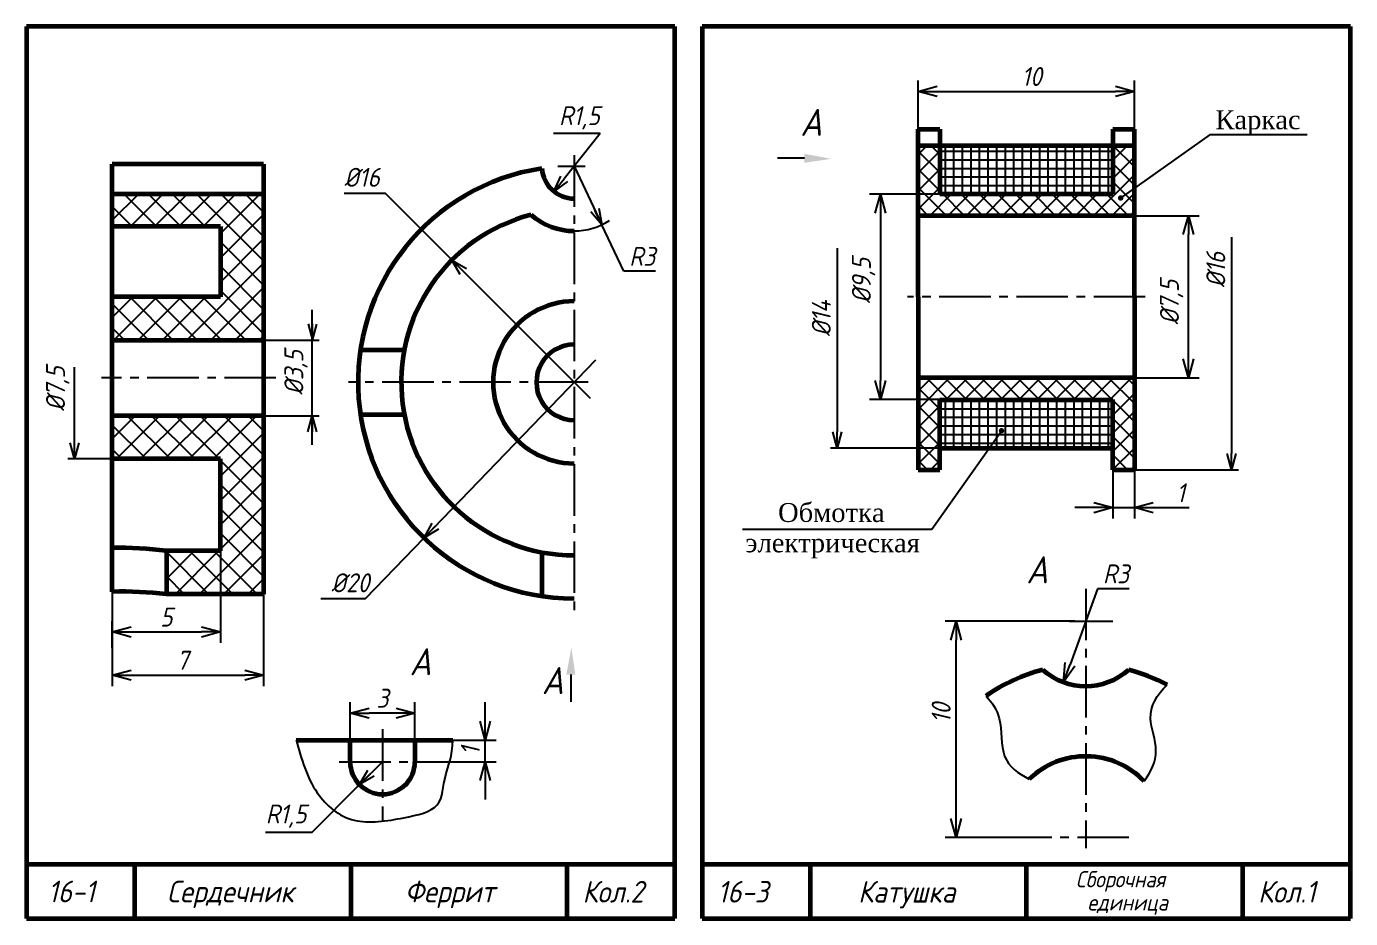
# Model space of a CAD drawing. Header units: millimetres. Extents: x -255 to 513, y 132 to 472.
# Drawn here: x -255 to -10, y 307 to 472 of the extents above; entities that cross this region are included whole.
import ezdxf

# ---------------------------------------------------------------- set-up
doc = ezdxf.new("R2010")
doc.units = ezdxf.units.MM
doc.header["$LTSCALE"] = 0.5
doc.linetypes.add('CENTER2', pattern=[28.575, 19.05, -3.175, 3.175, -3.175])
doc.layers.get('Defpoints').update_dxf_attribs({"color": 5})
doc.styles.get("Standard").update_dxf_attribs({"font": 'isocpeui.ttf', "width": 0.9})
doc.styles.add('стиль1', font='TIMES.TTF')
doc.dimstyles.new('Standart 1', dxfattribs={"dimtxt": 3.5, "dimasz": 3.5, "dimexe": 2, "dimexo": 0, "dimgap": 1, "dimtad": 1, "dimtoh": 1, "dimdec": 0, "dimtxsty": 'Standard', "dimblk": 'OPEN30', "dimcen": 2.5, "dimadec": 0, "dimazin": 0, "dimtfac": 1, "dimtdec": 0, "dimtmove": 0, "dimatfit": 3, "dimldrblk": 'DOTSMALL', "dimfxl": 0, "dimarcsym": 0})

# ---------------------------------------------------------------- blocks, each defined once
blk = doc.blocks.new('_Open30')
at = {"color": 0, "linetype": 'ByBlock', "lineweight": -2}
for p, q in [((-1, 0.268), (0, 0)), ((0, 0), (-1, -0.268)), ((0, 0), (-1, 0))]:
    blk.add_line(p, q, dxfattribs=at)
blk = doc.blocks.new('*D33')
at = {"color": 0, "lineweight": -2}
for p, q in [((-239.12, 367.45), (-239.12, 350)), ((-211.12, 367.45), (-211.12, 350)), ((-235.62, 352), (-214.62, 352))]:
    blk.add_line(p, q, dxfattribs=at)
at = {"layer": 'Defpoints', "color": 0}
for p in [(-239.12, 367.45), (-211.12, 367.45), (-211.12, 352)]:
    blk.add_point(p, dxfattribs=at)
at = {"color": 0, "lineweight": -2, "xscale": 3.5, "yscale": 3.5, "zscale": 3.5, "rotation": 180}
blk.add_blockref('_Open30', (-239.12, 352), dxfattribs=at)
at = {"color": 0, "lineweight": -2, "xscale": 3.5, "yscale": 3.5, "zscale": 3.5}
blk.add_blockref('_Open30', (-211.12, 352), dxfattribs=at)
at = {"color": 0, "lineweight": -3, "insert": (-226.12, 354.77), "char_height": 3.5, "attachment_point": 5}
blk.add_mtext('7', dxfattribs=at)
blk = doc.blocks.new('_DotSmall')
at = {"color": 0, "linetype": 'ByBlock', "const_width": 0.5}
blk.add_lwpolyline([(-0.0625, 0, 1), (0.0625, 0, 1)], format="xyb", close=True, dxfattribs=at)
blk = doc.blocks.new('*D34')
at = {"color": 0, "lineweight": -2}
for p, q in [((-219.12, 375), (-219.12, 358)), ((-239.12, 357.07), (-239.12, 362)), ((-235.62, 360), (-222.62, 360))]:
    blk.add_line(p, q, dxfattribs=at)
at = {"layer": 'Defpoints', "color": 0}
for p in [(-219.12, 375), (-219.12, 360), (-239.12, 357.07)]:
    blk.add_point(p, dxfattribs=at)
at = {"color": 0, "lineweight": -2, "xscale": 3.5, "yscale": 3.5, "zscale": 3.5, "rotation": 180}
blk.add_blockref('_Open30', (-239.12, 360), dxfattribs=at)
at = {"color": 0, "lineweight": -2, "xscale": 3.5, "yscale": 3.5, "zscale": 3.5}
blk.add_blockref('_Open30', (-219.12, 360), dxfattribs=at)
at = {"color": 0, "lineweight": -3, "insert": (-229.12, 362.75), "char_height": 3.5, "attachment_point": 5}
blk.add_mtext('5', dxfattribs=at)
blk = doc.blocks.new('*D35')
at = {"color": 0, "lineweight": -2}
for p, q in [((-170.12, 343.5), (-170.12, 347)), ((-176.12, 340), (-168.12, 340)), ((-170.12, 336), (-170.12, 340)), ((-183.12, 336), (-168.12, 336)), ((-170.12, 332.5), (-170.12, 329))]:
    blk.add_line(p, q, dxfattribs=at)
at = {"layer": 'Defpoints', "color": 0}
for p in [(-176.12, 340), (-170.12, 340), (-183.12, 336)]:
    blk.add_point(p, dxfattribs=at)
at = {"color": 0, "lineweight": -2, "xscale": 3.5, "yscale": 3.5, "zscale": 3.5}
for p, rotation in [((-170.12, 340), 270), ((-170.12, 336), 90)]:
    blk.add_blockref('_Open30', p, dxfattribs=dict(at, rotation=rotation))
at = {"color": 0, "lineweight": -3, "insert": (-172.87, 338), "char_height": 3.5, "attachment_point": 5, "rotation": 90}
blk.add_mtext('1', dxfattribs=at)
blk = doc.blocks.new('*D36')
at = {"color": 0, "lineweight": -2}
for p, q in [((-195.12, 340), (-195.12, 347)), ((-183.12, 340), (-183.12, 347)), ((-186.62, 345), (-191.62, 345))]:
    blk.add_line(p, q, dxfattribs=at)
at = {"layer": 'Defpoints', "color": 0}
for p in [(-195.12, 345), (-195.12, 340), (-183.12, 340)]:
    blk.add_point(p, dxfattribs=at)
at = {"color": 0, "lineweight": -2, "xscale": 3.5, "yscale": 3.5, "zscale": 3.5, "rotation": 180}
blk.add_blockref('_Open30', (-195.12, 345), dxfattribs=at)
at = {"color": 0, "lineweight": -2, "xscale": 3.5, "yscale": 3.5, "zscale": 3.5}
blk.add_blockref('_Open30', (-183.12, 345), dxfattribs=at)
at = {"color": 0, "lineweight": -3, "insert": (-189.12, 347.75), "char_height": 3.5, "attachment_point": 5}
blk.add_mtext('3', dxfattribs=at)
blk = doc.blocks.new('*D37')
at = {"color": 0, "lineweight": -2}
for p, q in [((-54, 390), (-54, 381)), ((-50, 390), (-50, 381)), ((-57.5, 383), (-61, 383)), ((-54, 383), (-50, 383)), ((-46.5, 383), (-39.86, 383))]:
    blk.add_line(p, q, dxfattribs=at)
at = {"layer": 'Defpoints', "color": 0}
for p in [(-54, 390), (-50, 390), (-50, 383)]:
    blk.add_point(p, dxfattribs=at)
at = {"color": 0, "lineweight": -2, "xscale": 3.5, "yscale": 3.5, "zscale": 3.5}
blk.add_blockref('_Open30', (-54, 383), dxfattribs=at)
at = {"color": 0, "lineweight": -2, "xscale": 3.5, "yscale": 3.5, "zscale": 3.5, "rotation": 180}
blk.add_blockref('_Open30', (-50, 383), dxfattribs=at)
at = {"color": 0, "lineweight": -3, "insert": (-41.43, 385.75), "char_height": 3.5, "attachment_point": 5}
blk.add_mtext('1', dxfattribs=at)
blk = doc.blocks.new('*D38')
at = {"color": 0, "lineweight": -2}
for p, q in [((-50, 437), (-38, 437)), ((-40, 410.5), (-40, 433.5)), ((-50, 407), (-38, 407))]:
    blk.add_line(p, q, dxfattribs=at)
at = {"layer": 'Defpoints', "color": 0}
for p in [(-50, 437), (-40, 437), (-50, 407)]:
    blk.add_point(p, dxfattribs=at)
at = {"color": 0, "lineweight": -2, "xscale": 3.5, "yscale": 3.5, "zscale": 3.5}
for p, rotation in [((-40, 437), 90), ((-40, 407), 270)]:
    blk.add_blockref('_Open30', p, dxfattribs=dict(at, rotation=rotation))
at = {"color": 0, "lineweight": -3, "insert": (-43.1, 421), "char_height": 3.5, "attachment_point": 5, "rotation": 90}
blk.add_mtext('%%c7,5', dxfattribs=at)
blk = doc.blocks.new('*D39')
at = {"color": 0, "lineweight": -2}
for p, q in [((-86, 441), (-99, 441)), ((-97, 437.5), (-97, 406.5)), ((-86, 403), (-99, 403))]:
    blk.add_line(p, q, dxfattribs=at)
at = {"layer": 'Defpoints', "color": 0}
for p in [(-86, 441), (-97, 403), (-86, 403)]:
    blk.add_point(p, dxfattribs=at)
at = {"color": 0, "lineweight": -2, "xscale": 3.5, "yscale": 3.5, "zscale": 3.5}
for p, rotation in [((-97, 441), 90), ((-97, 403), 270)]:
    blk.add_blockref('_Open30', p, dxfattribs=dict(at, rotation=rotation))
at = {"color": 0, "lineweight": -3, "insert": (-100.1, 425), "char_height": 3.5, "attachment_point": 5, "rotation": 90}
blk.add_mtext('%%c9,5', dxfattribs=at)
blk = doc.blocks.new('*D40')
at = {"color": 0, "lineweight": -2}
for p, q in [((-90, 453), (-90, 462)), ((-50, 453), (-50, 462)), ((-86.5, 460), (-53.5, 460))]:
    blk.add_line(p, q, dxfattribs=at)
at = {"layer": 'Defpoints', "color": 0}
for p in [(-50, 460), (-90, 453), (-50, 453)]:
    blk.add_point(p, dxfattribs=at)
at = {"color": 0, "lineweight": -2, "xscale": 3.5, "yscale": 3.5, "zscale": 3.5, "rotation": 180}
blk.add_blockref('_Open30', (-90, 460), dxfattribs=at)
at = {"color": 0, "lineweight": -2, "xscale": 3.5, "yscale": 3.5, "zscale": 3.5}
blk.add_blockref('_Open30', (-50, 460), dxfattribs=at)
at = {"color": 0, "lineweight": -3, "insert": (-69, 462.75), "char_height": 3.5, "attachment_point": 5}
blk.add_mtext('10', dxfattribs=at)
blk = doc.blocks.new('*D41')
at = {"color": 0, "lineweight": -2}
for p, q in [((-61, 362), (-85, 362)), ((-83, 325.5), (-83, 358.5)), ((-66, 322), (-85, 322))]:
    blk.add_line(p, q, dxfattribs=at)
at = {"layer": 'Defpoints', "color": 0}
for p in [(-83, 362), (-61, 362), (-66, 322)]:
    blk.add_point(p, dxfattribs=at)
at = {"color": 0, "lineweight": -2, "xscale": 3.5, "yscale": 3.5, "zscale": 3.5}
for p, rotation in [((-83, 362), 90), ((-83, 322), 270)]:
    blk.add_blockref('_Open30', p, dxfattribs=dict(at, rotation=rotation))
at = {"color": 0, "lineweight": -3, "insert": (-85.75, 345), "char_height": 3.5, "attachment_point": 5, "rotation": 90}
blk.add_mtext('10', dxfattribs=at)
blk = doc.blocks.new('*D42')
at = {"color": 0, "lineweight": -2}
for p, q in [((-56.82, 368), (-61.9, 354.01)), ((-50.97, 368), (-56.82, 368))]:
    blk.add_line(p, q, dxfattribs=at)
at = {"layer": 'Defpoints', "color": 0}
for p in [(-59, 362), (-63.1, 350.72)]:
    blk.add_point(p, dxfattribs=at)
at = {"color": 0, "lineweight": -2, "xscale": 3.5, "yscale": 3.5, "zscale": 3.5, "rotation": 250.0168934780986}
blk.add_blockref('_Open30', (-63.1, 350.72), dxfattribs=at)
at = {"color": 0, "lineweight": -3, "insert": (-53.4, 370.75), "char_height": 3.5, "attachment_point": 5}
blk.add_mtext('R3', dxfattribs=at)

msp = doc.modelspace()

# ---------------------------------------------------------------- hatches: boundary and pattern name
at = {"lineweight": -3}
h = msp.add_hatch(dxfattribs=at)
h.set_pattern_fill('ANSI37', scale=0.75, style=0)
h.set_pattern_definition([(45, (-285, 287), (-1.683798, 1.683798), []), (135, (-285, 287), (-1.683798, -1.683798), [])])
h.paths.add_polyline_path([(-86, 394), (-90, 394), (-90, 390), (-86, 390)], flags=17)
h.paths.add_polyline_path([(-90, 394), (-86, 394), (-86, 402.95), (-54, 402.95), (-54, 390), (-50, 390), (-50, 407), (-90, 407)])
h.paths.add_polyline_path([(-90, 437), (-50, 437), (-50, 450), (-54, 450), (-54, 441.05), (-86, 441.05), (-86, 450), (-90, 450)])
h = msp.add_hatch(dxfattribs=at)
h.set_pattern_fill('ANSI37', scale=0.5, angle=45, style=0)
h.set_pattern_definition([(90, (-285, 287), (-1.5875, 3e-16), []), (180, (-285, 287), (-3e-16, -1.5875), [])])
h.paths.add_polyline_path([(-86, 450), (-86, 441.05), (-54, 441.05), (-54, 450)])
h.paths.add_polyline_path([(-86, 402.95), (-86, 394), (-54, 394), (-54, 402.95)])
h = msp.add_hatch(dxfattribs=at)
h.set_pattern_fill('ANSI37', style=0)
h.set_pattern_definition([(45, (-285, 287), (-2.245064, 2.245064), []), (135, (-285, 287), (-2.245064, -2.245064), [])])
h.paths.add_polyline_path([(-229.12, 375), (-229.12, 367), (-211.12, 367), (-211.12, 400), (-211.12, 400), (-239.12, 400), (-239.12, 392), (-219.12, 392), (-219.12, 375)])
h.paths.add_polyline_path([(-211.12, 414), (-211.12, 441), (-239.12, 441), (-239.12, 435), (-219.12, 435), (-219.12, 422), (-239.12, 422), (-239.12, 414)])

# ---------------------------------------------------------------- linework, layer by layer
at = {"color": 7, "lineweight": 60}
for p, q in [((-135, 472), (-255, 472)), ((-255, 472), (-255, 307)), ((-135, 307), (-135, 472)), ((-10, 472), (-130, 472)), ((-130, 472), (-130, 307)), ((-10, 307), (-10, 472)), ((-90, 453), (-86, 453)), ((-90, 422), (-90, 453)), ((-86, 453), (-86, 441.05)), ((-54, 453), (-50, 453)), ((-54, 453), (-54, 441)), ((-54, 451.19), (-54, 451.19)), ((-50, 422), (-50, 453)), ((-90, 450), (-86, 450)), ((-86, 450), (-53.9, 450)), ((-54, 450), (-50, 450)), ((-239.12, 367.45), (-239.12, 446.55)), ((-211.12, 446.55), (-239.12, 446.55)), ((-211.12, 446.55), (-211.12, 367)), ((-211.12, 441), (-239.12, 441)), ((-86, 441.05), (-86, 441.05)), ((-86, 441.05), (-53.99, 441.05)), ((-50, 437), (-89.98, 437)), ((-219.12, 435), (-239.12, 435)), ((-219.12, 435), (-219.12, 422)), ((-219.12, 422), (-239.12, 422)), ((-90, 422), (-90, 390)), ((-50, 422), (-50, 390)), ((-239.12, 414), (-211.12, 414)), ((-193.2, 412.18), (-185.08, 412.18)), ((-153.64, 413.18), (-153.66, 413.18)), ((-239.12, 367.45), (-239.12, 407.04)), ((-50, 407), (-89.98, 407)), ((-239.12, 402), (-239.12, 402)), ((-86, 390), (-86, 402.95)), ((-86, 402.95), (-53.99, 402.95)), ((-86, 402.95), (-86, 402.95)), ((-54, 390), (-54, 403)), ((-211.12, 400), (-239.12, 400)), ((-185.08, 400.18), (-193.2, 400.18)), ((-219.12, 392), (-239.12, 392)), ((-219.12, 375), (-219.12, 392)), ((-86, 394), (-53.9, 394)), ((-54, 392.81), (-54, 392.81)), ((-90, 390), (-86, 390)), ((-54, 390), (-50, 390)), ((-229.12, 375), (-229.12, 367)), ((-219.12, 375), (-229.12, 375)), ((-159.65, 374.74), (-159.65, 366.63)), ((-211.12, 367), (-229.12, 367)), ((-205.12, 340), (-176.12, 340)), ((-195.12, 336), (-195.12, 340)), ((-183.12, 340), (-183.12, 336)), ((-135, 317), (-255, 317)), ((-255, 317), (-255, 307)), ((-235, 317), (-235, 307)), ((-195, 317), (-195, 307)), ((-155, 317), (-155, 307)), ((-10, 317), (-130, 317)), ((-130, 317), (-130, 307)), ((-110, 317), (-110, 307)), ((-70, 317), (-70, 307)), ((-30, 317), (-30, 307)), ((-255, 307), (-135, 307)), ((-130, 307), (-10, 307))]:
    msp.add_line(p, q, dxfattribs=at)
at = {"color": 7, "lineweight": -3}
for p, q in [((-148.85, 452.18), (-157.51, 452.18)), ((-148.85, 452.18), (-155.53, 443.83)), ((-36, 452), (-52.53, 440.28)), ((-36, 452), (-18, 452)), ((-156.65, 446.18), (-151.65, 446.18)), ((-153.65, 446.18), (-148.54, 435.32)), ((-111.06, 447.62), (-116.06, 447.62)), ((-196.19, 441.18), (-188.65, 441.18)), ((-150.65, 403.18), (-188.65, 441.18)), ((-144.49, 426.73), (-148.54, 435.32)), ((-32, 433), (-32, 393)), ((-105, 431), (-105, 397)), ((-138.63, 426.73), (-144.49, 426.73)), ((-202.12, 394.61), (-202.12, 419.61)), ((-211.1, 414), (-200.85, 413.97)), ((-149.72, 410.25), (-181.44, 377.4)), ((-246.12, 395), (-246.12, 409)), ((-211.12, 400), (-200.87, 400)), ((-87.5, 379), (-74.58, 397.22)), ((-239.12, 392), (-247.37, 392)), ((-86, 394), (-106.25, 394)), ((-50, 390), (-30.75, 390)), ((-192.27, 366.18), (-181.44, 377.4)), ((-122.5, 379), (-87.5, 379)), ((-200.56, 366.18), (-192.27, 366.18)), ((-62, 362), (-54, 362)), ((-154.27, 352.11), (-154.27, 347.11)), ((-189.12, 336), (-193.36, 331.76)), ((-202.12, 323), (-193.36, 331.76)), ((-210.78, 323), (-202.12, 323))]:
    msp.add_line(p, q, dxfattribs=at)
at = {"color": 7, "linetype": 'CENTER2', "lineweight": -3}
for p, q in [((-153.65, 448.18), (-153.65, 363.18)), ((-48, 422), (-92, 422)), ((-208.83, 407), (-241.12, 407)), ((-151.07, 406.18), (-195.43, 406.18)), ((-59, 368), (-59, 320)), ((-189.12, 342), (-189.12, 325)), ((-197.12, 336), (-182.12, 336)), ((-51, 322), (-68, 322))]:
    msp.add_line(p, q, dxfattribs=at)
at = {"color": 7, "lineweight": 30}
msp.add_line((-219.12, 379.76), (-219.12, 379.76), dxfattribs=at)
at = {"color": 7, "const_width": 0.5}
for points in [[(-52.78, 440.28, 1), (-52.28, 440.28, 1)], [(-74.83, 397.22, 1), (-74.33, 397.22, 1)]]:
    msp.add_lwpolyline(points, format="xyb", close=True, dxfattribs=at)
at = {"color": 7, "lineweight": 60}
for centre, radius, start, end in [((-153.65, 406.18), 40, 98.6024, 270), ((-153.65, 446.18), 6, 184.3012, 270), ((-153.65, 406.18), 32, 104.3615, 270), ((-153.65, 446.18), 12, 228.5904, 270), ((-153.65, 406.18), 15, 89.9982, 270.0003), ((-153.65, 406.18), 7, 89.9422, 270.0402), ((-153.65, 374.18), 6, 176.9825, 176.9825), ((-238.76, 292.81), 82.76, 83.3112, 90.2498), ((-237.5, 292.5), 74.97, 83.5809, 91.2367), ((-59, 322), 32, 104.3615, 125.1988), ((-59, 362), 12, 228.5904, 311.4096), ((-59, 322), 32, 61.9317, 75.6385), ((-189.12, 336), 6, 180, 0), ((-59, 322), 15, 43.9166, 134.0817)]:
    msp.add_arc(centre, radius, start, end, dxfattribs=at)
at = {"color": 7, "lineweight": -3}
msp.add_arc((-153.65, 446.18), 12, 270, 303.113, dxfattribs=at)
for points, knots in [([(-77.45, 348.15), (-76.3, 346.93), (-74.15, 343.67), (-75.13, 336.52), (-71.54, 333.81), (-69.44, 332.78)], [5.657005, 5.657005, 5.657005, 5.657005, 10.630146, 17.701214, 24.253471, 24.253471, 24.253471, 24.253471]), ([(-48.19, 332.4), (-46.89, 334.01), (-45.09, 338.1), (-48.1, 344.69), (-45.83, 348.35), (-43.94, 350.24)], [46.147612, 46.147612, 46.147612, 46.147612, 51.987517, 58.07028, 65.634398, 65.634398, 65.634398, 65.634398])]:
    msp.add_open_spline(points, degree=3, knots=knots, dxfattribs=at)
at = {"color": 7}
msp.add_open_spline([(-205.12, 340), (-204.12, 336.53), (-202.27, 330.08), (-194.91, 324), (-185.73, 325.44), (-177.71, 327.23), (-178.12, 333), (-176.12, 337), (-176.12, 340)], degree=3, knots=[0, 0, 0, 0, 10.77033, 19.989874, 28.989874, 36.200977, 43.272044, 48.67935, 48.67935, 48.67935, 48.67935], dxfattribs=at)
at = {"color": 7, "lineweight": -3}
for points in [[(-111.08, 446.79), (-111.05, 448.45), (-106.06, 447.52)], [(-153.44, 352.1), (-155.1, 352.13), (-154.17, 357.11)]]:
    msp.add_solid(points, dxfattribs=at)

# ---------------------------------------------------------------- block references
at = {"color": 7, "lineweight": -3, "yscale": 3, "zscale": 3}
for p, xscale, rotation in [((-157.4, 441.49), 2.999999999999982, 231.3401917459099), ((-148.54, 435.32), 3.00000000000004, 295.2303799888821), ((-176.28, 428.8), 3.000000000000024, 135), ((-202.1, 413.97), -2.999999999999986, 89.81745015693252), ((-202.12, 400), 3, 90), ((-105, 394), 3, 270), ((-246.12, 392), 3, 270), ((-32, 390), 3, 270), ((-181.44, 377.4), 2.999999999999978, 226.0050860052543), ((-193.36, 331.76), 3.000000000000024, 225)]:
    msp.add_blockref('_Open30', p, dxfattribs=dict(at, xscale=xscale, rotation=rotation))

# ---------------------------------------------------------------- texts
at = {"color": 7, "lineweight": -3, "width": 0.9}
for s, p in [('A', (-111.81, 451.77)), ('A', (-70, 369)), ('А', (-159.65, 348.51))]:
    msp.add_text(s, height=5, dxfattribs=at).set_placement(p)
at = {"color": 7, "lineweight": -3, "style": 'стиль1'}
for s, p in [('Каркас', (-35, 453)), ('Обмотка', (-115.93, 380.35)), ('электрическая', (-122, 374.74))]:
    msp.add_text(s, height=3.5, dxfattribs=at).set_placement(p)
at = {"color": 7, "width": 0.9}
for s, height, p in [('А', 5, (-184.12, 352)), ('16-1', 4, (-251, 310)), ('Сердечник', 4, (-229, 310)), ('Феррит', 4, (-185, 310)), ('Кол.2', 4, (-152.11, 309.95)), ('16-3', 4, (-127.11, 309.95)), ('Катушка', 4, (-101.11, 309.95)), ('Сборочная', 3, (-60.83, 312.77)), ('Кол.1', 4, (-27.11, 309.95)), ('единица', 3, (-58.67, 308.48))]:
    msp.add_text(s, height=height, dxfattribs=at).set_placement(p)
at = {"color": 7, "lineweight": -3, "char_height": 3.5, "attachment_point": 5}
for s, insert in [('R1,5', (-152.68, 455.1)), ('%%c16', (-192.92, 444.1)), ('R3', (-141.06, 429.48)), ('%%c20', (-195.07, 369.1)), ('R1,5', (-206.95, 325.93))]:
    msp.add_mtext(s, dxfattribs=dict(at, insert=insert))
at = {"color": 7, "lineweight": -3, "char_height": 3.5, "attachment_point": 5, "rotation": 90}
for s, insert in [('%%C16', (-34.93, 427)), ('%%c14', (-107.92, 418)), ('%%c3,5', (-205.12, 408)), ('%%c7,5', (-249.22, 405))]:
    msp.add_mtext(s, dxfattribs=dict(at, insert=insert))

# ---------------------------------------------------------------- dimensions: what is measured, and where the dimension line sits
at = {"color": 7, "lineweight": -3}
for base, p1, p2, text, picture, middle in [((-50, 460), (-90, 453), (-50, 453), '10', '*D40', (-69, 460)), ((-50, 383), (-54, 390), (-50, 390), '1', '*D37', (-41.43, 383)), ((-219.12, 360), (-239.12, 357.07), (-219.12, 375), '5', '*D34', (-229.12, 360)), ((-211.12, 352), (-239.12, 367.45), (-211.12, 367.45), '7', '*D33', (-226.12, 352)), ((-195.12, 345), (-183.12, 340), (-195.12, 340), '3', '*D36', (-189.12, 345))]:
    dim = msp.add_linear_dim(base=base, p1=p1, p2=p2, text=text, dimstyle='Standart 1', dxfattribs=at)
    dim.commit()
    dim.dimension.update_dxf_attribs({"geometry": picture, "text_midpoint": middle, "dimtype": 160})
for base, p1, p2, text, picture, middle in [((-97, 403), (-86, 441), (-86, 403), '%%c9,5', '*D39', (-97, 425)), ((-40, 437), (-50, 407), (-50, 437), '%%c7,5', '*D38', (-40, 421)), ((-83, 362), (-66, 322), (-61, 362), '10', '*D41', (-83, 345)), ((-170.12, 340), (-183.12, 336), (-176.12, 340), '1', '*D35', (-170.12, 338))]:
    dim = msp.add_linear_dim(base=base, p1=p1, p2=p2, angle=90, text=text, dimstyle='Standart 1', dxfattribs=at)
    dim.commit()
    dim.dimension.update_dxf_attribs({"geometry": picture, "text_midpoint": middle, "dimtype": 160})
dim = msp.add_radius_dim(center=(-59, 362), mpoint=(-63.1, 350.72), text='R3', dimstyle='Standart 1', dxfattribs=at)
dim.commit()
dim.dimension.update_dxf_attribs({"geometry": '*D42', "text_midpoint": (-53.4, 368), "dimtype": 164})

doc.saveas('drawing.dxf')
